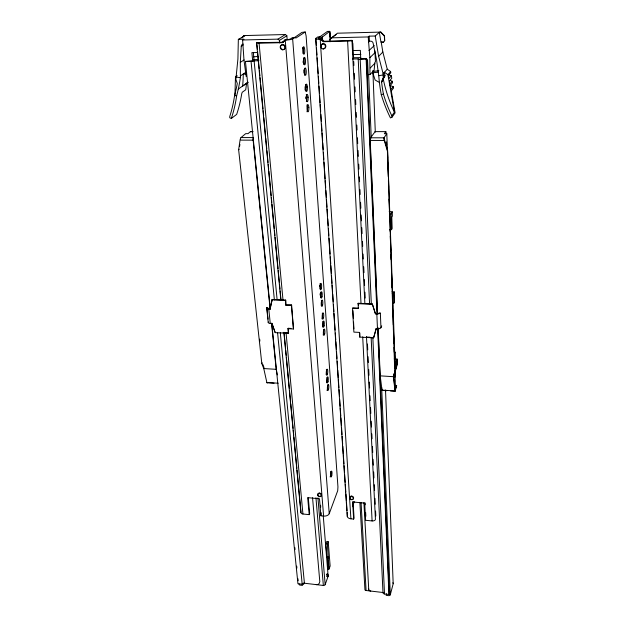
<?xml version="1.0" encoding="UTF-8"?>
<svg xmlns="http://www.w3.org/2000/svg" width="627" height="627" viewBox="0 0 627 627"><rect width="100%" height="100%" fill="white"/><g stroke="black" fill="none" stroke-linecap="round" stroke-linejoin="round"><path stroke-width="0.94" d="M243.252 44.141A2.477 2.194 66.3 0 0 241.262 46.202L240.306 62.316L240.392 77.677A160.057 146.812 -80.8 0 1 238.291 89.042A159.767 146.561 -80.8 0 1 236.638 95.892A141.365 116.575 60.8 0 1 231.324 118.479L229.733 117.735L229.772 116.45A139.069 114.678 60.8 0 0 234.569 95.594A157.283 144.288 -80.8 0 0 237.194 84.01A3.503 3.292 -74 0 0 237.265 83.438L235.862 79.363L237.915 59.016L238.346 39.36L244.922 35.747L243.707 35.778L241.959 37.981M394.704 381.255L394.704 380.73M234.921 95.414L235.478 76.886L236.896 75.695M367.555 59.612L368.174 74.37L369.985 74.621L369.852 57.7L368.613 42.009L369.53 41.186M375.22 36.013L378.622 56.312L383.152 73.798L383.262 77.92L381.569 81.596A3.699 3.401 -61.3 0 0 381.592 82.192A185.694 169.619 -43 0 0 383.442 94.175A152.259 144.249 -52.6 0 0 391.828 115.807L392.063 117.139L390.449 117.931A154.791 146.632 -52.6 0 1 381.255 94.528A188.688 172.347 -43 0 1 380.064 87.443A189.072 172.684 -43 0 1 378.755 75.695L376.553 59.808L373.12 43.208A2.524 2.375 79.5 0 0 370.69 41.178L369.397 41.21L369.193 36.154L375.22 36.013L379.335 32.33L380.855 32.095L384.508 35.739L384.68 40.692L383.512 42.166L380.973 42.221L379.335 32.33M369.985 74.621L374.123 70.271L374.899 62.347L375.463 61.767L374.899 50.826M267.337 382.956A1.771 0.533 -86.1 0 1 266.851 382.462L263.779 368.629L261.812 363.636L238.636 149.712L240.07 140.127L253.128 140.158A2.085 0.651 89 0 1 253.551 137.595L241.011 137.579A2.077 0.674 88.8 0 0 240.901 137.705L240.807 137.838A2.108 0.533 -76.4 0 0 240.172 139.578M239.6 146.365L239.89 144.437M386.232 133.136L385.848 131.576L384.327 133.716L386.82 133.716L383.983 137.815A2.155 0.392 -89.2 0 0 383.92 137.94L383.896 138.081A2.187 0.533 76.2 0 0 384.077 139.892M326.973 575.884L326.996 574.026M268.035 319.119L266.851 307.551A2.916 1.207 -5.5 0 0 268.779 308.907L270.072 308.97L272.212 299.463L285.661 300.059L285.841 305.224L291.633 305.075L286.1 304.824M270.072 308.97L272.212 299.463M395.073 391.444L393.403 376.756L395.026 370.988M393.403 376.756L393.74 375.777M386.569 593.753L386.146 595.352L388.528 595.634A1.528 1.066 -0.9 0 0 390.307 594.764L393.184 583.713L385.511 389.978M371.137 337.436L382.972 592.523A1.897 1.317 -1.3 0 0 384.5 593.973L388.944 594.506L389.234 593.385L378.01 328.524M393.646 374.005L393.74 376.827L395.049 376.913L394.908 372.603L396.562 366.732M358.479 308.123L352.75 307.865L352.546 308.265L353.879 332.114L359.537 332.412L359.788 337.114L373.614 337.843L376.114 328.775L377.658 328.423A2.014 0.886 -2.5 0 0 379.17 328.227M376.302 328.352L373.614 337.843M327.506 574.363C326.369 580.508 329.841 572.772 326.659 574.269M347.162 512.557L347.358 515.48A4.679 2.9 -3.4 0 0 350.908 518.819L353.659 519.093L354.059 517.933L353.056 501.757M394.72 387.196L395.355 385.378L396.648 385.464L395.065 389.994L393.685 375.988M352.68 506.161L354.279 501.631M299.118 583.956A1.497 1.011 -7.2 0 0 300.161 585.14L302.449 585.406L303.335 583.094L323.352 585.461A1.497 1.019 -5.6 0 0 325.162 584.615L328.133 576.189L323.242 515.653M328.219 541.728L327.388 543.97L328.227 557.646A2.006 1.325 -5.2 0 1 327.482 558.438L328.383 569.653A1.999 1.332 -5.2 0 0 329.12 568.869L330.139 566.001L328.219 541.728L326.683 541.563L325.852 543.805L326.91 556.909L326.534 557.654M395.049 376.913L395.214 371.748L394.908 372.603M351.684 499.703L351.865 499.194M351.488 496.608L351.669 496.098M383.92 137.94L387.549 149.955L395.261 368.982L395.903 367.21L395.723 361.685L396.092 360.682L396.272 366.199L397.001 364.193L397.079 359.059L394.25 358.895M297.033 470.172L300.984 512.047A2.782 1.701 -6 0 0 302.935 514.015L309.205 514.642L307.685 497.65L319.496 498.778L320.899 515.817L323.61 516.084A4.648 2.861 -4.9 0 0 329.23 513.678L337.702 490.729L337.945 486.92L306.125 35.943L305.2 31.985L301.932 32.385L293.985 37.902M320.899 515.817L321.196 512.784M319.621 496.655L319.825 496.145M319.362 493.574L319.574 493.073M309.205 514.642L309.675 513.505L308.249 497.47M392.51 302.99L393.983 303.053L394.555 301.681L394.234 291.884L392.024 291.79M376.114 328.775L377.47 328.838A2.97 1.309 -2.5 0 0 380.95 327.678L381.718 325.883M393.983 303.053L393.654 293.232L394.234 291.884M380.95 327.678L380.346 312.834A2.994 1.278 -2.6 0 1 376.835 313.97L375.471 313.908L372.297 303.899L358.229 303.272L358.283 308.531L352.546 308.265M359.788 337.114L359.788 332.929M375.471 313.908L372.297 303.899M390.018 229.639L391.554 229.678L392.157 228.479L391.789 217.24L392.377 216.111L392.236 211.801L389.171 211.738M391.554 229.678L391.036 214.073L392.236 211.801M271.805 323.07L275.19 332.623L288.428 333.329L287.997 328.705L293.467 328.987L291.633 305.075M288.428 333.329L288.255 328.289L290.983 328.43M263.779 368.629L264.108 367.681M287.997 328.705L288.255 328.289M261.812 363.636L262.243 362.861M275.19 332.623L272.134 323.9M397.079 359.059L397.267 364.796L394.759 371.803L387.549 149.955M285.841 305.224L285.661 300.059M392.063 117.139L395.104 112.907L391.405 91.566L391.483 90.664L393.49 88.156L393.239 86.691L390.112 85.468M391.828 115.807L394.446 112.178L387.901 74.676L384.461 72.27L383.113 73.774L387.259 69.205L382.854 52.041L381.192 42.009L383.512 42.166M377.548 313.335L370.236 140.424A2.147 0.423 -89.3 0 1 370.565 137.791L375.126 131.631L385.793 131.631M242.908 37.048L244.075 35.574L285.418 34.524L286.86 35.763L287.127 39.093L282.213 42.228M393.239 86.691L390.966 89.512L390.268 85.491L392.549 82.717L392.298 81.275L389.947 80.35M392.298 81.275L390.018 84.034L389.477 80.954L391.773 78.226L391.358 75.828L388.215 74.597M391.358 75.828L389.053 78.532L388.513 75.436L390.825 72.763L390.613 71.556L387.259 69.205M285.426 39.689L283.247 42.236L256.757 42.652A3.582 0.58 -4.4 0 0 259.084 43.216L282.581 42.667L284.768 40.112L285.912 39.673A3.597 0.58 -4.1 0 0 290.348 38.96L292.582 37.518L294.87 37.463L295.936 38.059L305.2 31.985M387.901 74.676L390.613 71.556M381.592 82.192L383.465 80.037A3.002 2.884 73.7 0 1 384.218 77.317A2.39 2.289 74.2 0 0 384.868 75.695L384.461 72.27M381.569 81.596L383.403 79.496M382.564 79.214L384.218 77.317M383.34 76.933L384.829 75.24M383.348 77.317L384.868 75.585M379.343 82.419L375.118 80.005L372.806 72.803L374.233 71.298L378.841 70.741M370.267 67.975L374.844 63.296M330.037 41.782L329.88 39.188L337.428 33.2L380.855 32.095M378.622 56.312L382.854 52.041M382.07 390.582L380.197 375.855L378.167 327.984M369.852 57.7L375.118 52.574M352.46 58.993L358.213 58.891A2.547 0.47 -3.4 0 0 360.196 59.314L366.576 58.781L377.383 313.868M384.68 40.692L384.288 35.943L380.636 32.298M368.966 50.56L374.264 45.591M369.193 36.154L368.292 36.938L368.504 42.009L369.421 41.194M238.636 149.712L239.161 149.25M253.128 131.623L250.4 131.623L248.026 133.637L245.706 133.637L241.011 137.579M316.306 45.175L315.859 38.341A6.051 0.988 -3.8 0 0 320.232 39.258L323.32 41.711L347.617 41.147A3.66 0.611 -3.6 0 0 351.982 40.418L352.86 43.631L353.589 58.624M323.211 48.961L323.65 48.632M231.324 118.479L236.669 114.396A139.186 115.235 61.3 0 0 241.74 93.627L242.273 92.224L245.698 89.794A137.642 114.271 61.6 0 0 246.513 83.336M329.88 39.188L336.127 34.524M322.897 43.929L323.336 43.608M323.32 41.711L323.9 41.28L352.06 40.347M320.718 39.25L321.306 38.819L323.9 41.28M330.711 38.263L329.708 31.35L322.435 36.954L321.196 37.448L320.225 36.836L317.905 36.891L315.859 38.341M320.225 36.836L318.195 38.286A3.629 0.588 -3.8 0 0 320.82 38.835L321.306 38.819M318.884 37.502L327.466 31.405L329.708 31.35M238.291 89.042L247.257 82.835M245.58 84.002L247.72 82.56M248.3 82.215L242.61 86.04A139.233 115.266 61.2 0 0 243.284 74.002L245.925 74.245M282.738 49.831L283.239 49.502M240.423 75.891L245.51 72.536M235.478 76.886L237.03 75.875M284.768 40.112L285.246 40.097A5.996 0.964 -4.1 0 0 292.652 38.905L294.87 37.463M282.33 44.854L282.832 44.533M282.581 42.667L283.247 42.236M270.323 308.939L245.455 61.446L252.007 60.89L254.037 59.636L258.724 59.549M279.689 42.949L279.477 40.394L286.86 35.763M240.306 62.316L244.091 59.965M246.152 76.431L243.981 60.082L242.61 39.987L277.996 39.133L285.418 34.524M241.262 46.202L243.002 45.199M242.61 39.987L243.981 39.227L238.346 39.36M253.551 56.845L257.807 56.454M378.755 75.695L383.262 74.942M381.255 94.528L383.442 94.175M366.779 59.056L365.517 59.15M372.806 72.803L378.371 72.136M331.213 37.839L368.292 36.938M257.556 52.527L251.889 52.644L252.72 61.258M352.789 50.536L360.353 50.379L360.744 59.04M353.119 54.565L360.909 54.408M353.236 57.747L360.744 57.606M245.455 61.446L251.043 61.336A2.477 0.447 -4.5 0 0 254.115 60.835L258.975 60.741M366.576 58.781L360.368 58.86M306.086 87.035L307.387 87.02M306.83 97.263L308.123 97.248M307.559 107.389L308.852 107.382M370.565 137.791L383.983 137.815M370.236 140.424L384.226 140.464L387.235 150.441M389.492 214.042L391.036 214.073M392.181 293.17L393.654 293.232M271.946 299.855L285.403 300.451M358.025 303.68L372.109 304.307M270.347 308.578L269.054 308.515A1.975 0.823 -5.5 0 1 267.745 307.591M375.659 313.5L377.023 313.563A2.03 0.87 -2.6 0 0 379.406 312.787M268.332 322.012A2.892 1.238 -5.6 0 0 270.253 323.407L271.53 323.477M283.161 332.623L288.679 332.913M366.403 337.028L370.102 337.224M394.963 359.569L396.86 359.679M263.74 368.551L276.186 369.334L277.361 374.907M380.197 375.855L393.427 376.686M266.851 382.462L278.176 383.215M381.78 390.08L394.806 390.942M267.478 382.783L274.07 383.222M382.164 390.394L386.804 390.699M390.519 390.95L395.159 391.256L396.648 385.464M366.481 336.644L375.432 519.469A2.829 1.763 -2.3 0 1 372.101 520.943L365.627 520.292L364.679 503.105L352.593 501.945L353.659 519.093M325.852 543.805L327.388 543.97M326.91 556.909L328.43 557.082M326.832 576.425L327.678 576.526M359.882 502.376L364.914 589.302A1.513 1.042 -2.6 0 0 366.09 590.509L383.708 592.593M280.3 332.757L304.424 583.243A1.857 1.262 -7 0 1 302.183 584.223L297.935 583.721L271.789 323.556M236.12 77.066L240.392 77.677M234.569 95.594L236.638 95.892M277.996 39.133L279.477 40.394M262.87 364.514L263.802 366.889M259.68 339.16L259.892 341.096M266.726 307.935L268.207 322.403M253.128 140.158L270.127 309.127M271.593 323.697L276.186 369.334M268.779 308.907L270.253 323.407M294.847 547.614L295.043 549.558M296.696 566.103L296.892 568.046M297.966 578.752L298.162 580.704M251.043 61.336L274.375 299.902M277.612 333.008L302.183 584.223M253.339 52.762L254.076 60.388M254.115 60.835L277.11 299.62M256.937 44.603L257.399 49.47M257.579 51.422L259.233 68.946M259.413 70.898L259.876 75.765M260.056 77.709L260.518 82.584M260.699 84.527L262.995 108.879M263.175 110.822L263.638 115.689M263.818 117.641L265.566 136.145M265.746 138.089L266.757 148.803M266.937 150.754L268.042 162.44M268.223 164.384L268.685 169.251M268.865 171.202L270.519 188.735M270.699 190.679L271.162 195.546M271.342 197.497L271.805 202.364M271.985 204.316L274.281 228.659M274.461 230.611L274.924 235.478M275.104 237.421L278.043 268.583M278.223 270.535L279.328 282.221M279.509 284.172L279.971 289.039M280.151 290.983L280.974 299.753M284.102 332.859L285.567 348.44M285.747 350.391L286.21 355.258M286.39 357.21L289.329 388.372M289.509 390.315L290.614 402.001M290.795 403.953L293.091 428.296M293.271 430.247L293.734 435.114M293.914 437.066L296.853 468.228M256.584 42.848L280.849 300.129M283.882 332.294L300.889 512.588M259.084 43.216L282.996 299.941M286.053 332.772L302.935 514.015M291.383 305.474L293.467 328.987M312.552 497.752L319.809 581.684L319.245 583.243A2.477 1.685 -6.1 0 1 316.243 584.638M315.953 497.705L323.352 585.461M317.944 497.822L325.162 584.615M285.246 40.097L323.61 516.084M320.577 505.213L320.734 507.11M328.227 557.646L329.12 568.869M292.652 38.905L329.23 513.678M316.502 48.099L316.948 54.925M317.144 57.856L317.591 64.683M317.724 66.634L318.171 73.469M318.367 76.392L318.822 83.226M319.01 86.15L319.464 92.984M319.652 95.907L320.107 102.742M320.232 104.693L320.687 111.52M320.883 114.451L321.33 121.277M321.526 124.209L321.972 131.035M322.106 132.987L322.623 140.793M322.748 142.744L323.195 149.579M323.391 152.502L323.845 159.336M324.034 162.26L324.488 169.094M324.614 171.046L325.131 178.852M325.256 180.803L325.711 187.63M325.907 190.561L326.353 197.387M326.487 199.339L326.996 207.145M327.129 209.097L327.576 215.923M327.772 218.854L328.227 225.681M328.415 228.612L328.869 235.438M329.057 238.37L329.512 245.196M329.637 247.148L330.092 253.982M330.288 256.905L330.735 263.74M330.868 265.691L331.377 273.497M331.511 275.449L332.02 283.255M332.153 285.207L332.6 292.033M332.733 293.985L333.25 301.791M333.439 304.722L333.893 311.548M334.019 313.5L334.536 321.306M334.661 323.258L335.116 330.092M335.312 333.015L335.758 339.85M335.892 341.801L336.401 349.607M336.534 351.559L336.981 358.385M337.177 361.317L337.624 368.143M337.757 370.095L338.274 377.901M338.4 379.852L338.917 387.658M339.042 389.61L339.497 396.436M339.685 399.368L340.14 406.194M340.265 408.146L340.782 415.952M340.916 417.903L341.425 425.709M341.558 427.661L342.005 434.495M342.138 436.447L342.655 444.253M342.781 446.205L343.298 454.011M343.424 455.962L343.941 463.768M344.066 465.72L344.521 472.546M344.646 474.498L345.163 482.304M345.297 484.256L345.806 492.062M345.939 494.013L346.386 500.848M346.519 502.799L347.029 510.605M315.679 38.662L347.264 516.389M320.232 39.258L350.908 518.819M322.435 36.954L322.686 40.865M321.502 37.228L321.682 40.159M329.81 31.663L330.272 39.477M329.59 31.436L329.935 37.299M361.066 502.548L366.09 590.509M363.919 502.611L368.739 589.615M352.915 310.726L353.338 318.351M353.55 322.16L353.918 328.838M365.118 502.909L365.22 504.821M365.643 512.447L365.847 516.264M358.229 303.272L358.33 305.216M347.617 41.147L361.003 303.397M362.704 336.832L372.101 520.943M353.73 61.556L353.918 65.467M354.302 73.281L354.584 79.151M354.968 86.965L355.203 91.848M355.58 99.669L355.822 104.552M356.199 112.374L356.434 117.257M356.818 125.079L357.053 129.961M357.437 137.783L357.719 143.646M358.048 150.488L358.338 156.35M358.715 164.164L358.957 169.055M359.334 176.869L359.569 181.759M359.953 189.573L360.188 194.464M360.572 202.278L360.854 208.14M361.183 214.983L361.473 220.845M361.803 227.687L362.092 233.55M362.469 241.371L362.704 246.254M363.088 254.076L363.323 258.959M363.707 266.781L363.989 272.643M364.318 279.485L364.608 285.348M364.938 292.182L365.22 298.052M367.453 343.98L367.743 349.842M368.073 356.685L368.355 362.547M368.692 369.389L368.974 375.252M369.311 382.094L369.593 387.956M369.969 395.77L370.212 400.661M370.541 407.503L370.823 413.365M371.208 421.179L371.49 427.042M371.827 433.884L372.062 438.775M372.438 446.589L372.728 452.451M373.057 459.293L373.347 465.156M373.676 471.998L373.958 477.86M374.295 484.702L374.578 490.565M374.962 498.387L375.244 504.249M375.573 511.083L375.816 515.974M351.982 40.418L364.859 303.405M360.196 59.314L371.349 304.651M372.853 337.882L384.5 593.973M358.213 58.891L369.593 304.205M366.137 59.197L376.976 313.641M377.603 328.321L388.944 594.506M376.835 313.97L377.47 328.838M368.598 74.37L371.247 137.948M381.655 387.384L390.307 594.764M372.861 70.49L375.283 131.67M386.82 133.716L387.651 158.106M387.815 162.981L388.278 176.634M388.411 180.537L388.638 187.363M389.038 199.072L389.469 211.754M390.065 229.31L390.127 231.261M390.292 236.136L390.793 250.769M390.927 254.672L391.091 259.547M391.554 273.207L392.047 287.84M392.541 302.465L392.674 306.368M392.808 310.271L393.301 324.904M393.435 328.807L393.936 343.439M394.07 347.334L394.234 352.217M394.861 370.745L395.355 385.378M386.538 141.945L386.64 144.876M321.494 44.689A2.532 2.336 72.2 0 1 324.418 43.851A2.532 2.336 72.2 0 1 325.774 46.845A2.532 2.336 72.2 0 1 323.281 48.608M321.306 46.947A2.532 2.336 72.2 0 1 321.33 45.026M349.921 497.227A1.912 1.497 21.3 0 1 352.782 496.498A1.912 1.497 21.3 0 1 352.695 499.1M350.156 498.191A1.912 1.497 21.3 0 1 349.913 497.47M375.126 131.631A2.108 0.4 -89.4 0 1 375.479 132.038M394.665 358.487A3.621 0.603 -86.7 0 0 395.245 358.268L395.034 351.888A3.621 0.603 -86.7 0 0 394.657 353.463M370.737 591.073A2.508 1.732 -2.3 0 1 368.778 589.074M394.446 112.178A150.261 142.164 -53 0 1 383.465 80.037M392.784 582.82A1.505 1.027 -0.8 0 1 393.184 583.713M330.766 471.363A2.955 0.666 -85 0 1 330.844 474.474A2.955 0.666 -85 0 1 330.084 476.881M327.6 385.119A3.041 0.721 -86.2 0 1 327.623 388.152A3.041 0.721 -86.2 0 1 326.941 390.331M326.988 377.266A3.057 0.729 -86.3 0 1 327.106 380.385A3.057 0.729 -86.3 0 1 326.393 382.783M326.346 369.405A3.064 0.729 -86.4 0 1 326.181 374.585M302.935 47.378A3.801 0.972 88.4 0 1 303.131 53.514M306.987 104.874A3.637 0.933 89.3 0 1 307.598 108.518A3.637 0.933 89.3 0 1 306.916 111.755M306.242 94.708A3.66 0.94 89.1 0 1 306.862 98.11A3.66 0.94 89.1 0 1 306.321 101.464M305.639 84.708A3.691 0.948 89 0 1 305.71 90.993M305.796 96.942A5.173 1.34 89.1 0 1 305.851 98.549M321.353 300.435A3.19 0.792 -87.5 0 1 321.29 305.545M305.051 86.73A5.212 1.348 88.9 0 1 305.028 89.92M320.758 292.127A3.206 0.799 -87.6 0 1 320.695 297.269M320.044 283.529A3.221 0.799 -87.7 0 1 320.083 288.922M322.866 321.322A3.151 0.768 -87.1 0 1 323.14 324.151A3.151 0.768 -87.1 0 1 322.584 326.918M323.454 329.363A3.135 0.768 -87 0 1 323.72 332.169A3.135 0.768 -87 0 1 323.164 334.936M322.278 313.202A3.166 0.776 -87.3 0 1 322.56 316.063A3.166 0.776 -87.3 0 1 321.988 318.829M319.496 285.324A4.546 1.136 -87.8 0 1 319.48 286.735M320.107 293.671A4.522 1.129 -87.6 0 1 320.091 295.066M303.703 58.013A3.77 0.964 88.5 0 1 303.774 64.416M303.162 60.991A5.322 1.372 88.5 0 1 303.147 62.629M303.805 69.848A5.282 1.364 88.7 0 1 303.915 73.093M280.896 45.936A2.516 2.273 68.6 0 1 283.898 44.776A2.516 2.273 68.6 0 1 285.183 48.099A2.516 2.273 68.6 0 1 282.174 49.251M281.296 48.514A2.516 2.273 68.6 0 1 280.912 47.832M304.463 68.539A3.738 0.956 88.7 0 1 304.957 72.081A3.738 0.956 88.7 0 1 304.408 75.146M318.132 495.158A1.889 1.473 23.3 0 1 318.759 493.159A1.889 1.473 23.3 0 1 321.275 494.068A1.889 1.473 23.3 0 1 320.64 496.059M318.728 495.753A1.889 1.473 23.3 0 1 318.5 495.573M327.662 575.218A1.481 0.995 -5.3 0 1 328.133 576.189M250.4 131.623A2.038 0.643 88.8 0 1 250.972 132.015M320.805 45.591A2.532 2.343 72.1 0 0 323.579 48.922A2.532 2.343 72.1 0 0 324.786 44.823A2.532 2.343 72.1 0 0 320.805 45.591M350.078 498.849A1.912 1.497 21.3 0 0 353.283 499.021A1.912 1.497 21.3 0 0 351.394 496.6A1.912 1.497 21.3 0 0 350.078 498.849M331.754 475.587A2.955 0.658 -85 0 0 331.573 471.112A2.955 0.658 -85 0 0 330.617 475.478A2.955 0.658 -85 0 0 331.754 475.587M328.564 389.234A3.041 0.713 -86.2 0 0 328.368 384.414A3.041 0.713 -86.2 0 0 327.365 388.646A3.041 0.713 -86.2 0 0 328.564 389.234M328.023 381.702A3.057 0.721 -86.3 0 0 327.827 376.843A3.057 0.721 -86.3 0 0 326.816 381.067A3.057 0.721 -86.3 0 0 328.023 381.702M327.474 374.1A3.064 0.729 -86.4 0 0 327.278 369.201A3.064 0.729 -86.4 0 0 326.259 373.418A3.064 0.729 -86.4 0 0 327.474 374.1M307.159 106.159A3.637 0.933 89.3 0 0 307.92 111.841A3.637 0.933 89.3 0 0 308.774 106.645A3.637 0.933 89.3 0 0 307.159 106.159M306.423 95.955A3.668 0.94 89.1 0 0 307.191 101.707A3.668 0.94 89.1 0 0 308.045 96.503A3.668 0.94 89.1 0 0 306.423 95.955M305.678 85.648A3.691 0.94 89 0 0 306.446 91.471A3.691 0.94 89 0 0 307.316 86.267A3.691 0.94 89 0 0 305.678 85.648M322.615 304.973A3.19 0.784 -87.5 0 0 322.192 300.074A3.19 0.784 -87.5 0 0 321.267 304.73A3.19 0.784 -87.5 0 0 322.615 304.973M322.027 296.696A3.206 0.792 -87.6 0 0 321.596 291.759A3.206 0.792 -87.6 0 0 320.663 296.406A3.206 0.792 -87.6 0 0 322.027 296.696M321.424 288.349A3.221 0.799 -87.7 0 0 320.993 283.365A3.221 0.799 -87.7 0 0 320.052 288.012A3.221 0.799 -87.7 0 0 321.424 288.349M324.112 325.781A3.151 0.768 -87.1 0 0 323.697 321.008A3.151 0.768 -87.1 0 0 322.787 325.664A3.151 0.768 -87.1 0 0 324.112 325.781M324.692 333.799A3.135 0.76 -87 0 0 324.277 329.065A3.135 0.76 -87 0 0 323.375 333.729A3.135 0.76 -87 0 0 324.692 333.799M323.532 317.693A3.166 0.776 -87.3 0 0 323.117 312.873A3.166 0.776 -87.3 0 0 322.2 317.528A3.166 0.776 -87.3 0 0 323.532 317.693M302.959 48.138A3.801 0.972 88.4 0 0 303.758 54.228A3.801 0.972 88.4 0 0 304.644 49.016A3.801 0.972 88.4 0 0 302.959 48.138M280.238 46.876A2.516 2.281 68.5 0 0 283.443 49.698A2.516 2.281 68.5 0 0 283.929 45.465A2.516 2.281 68.5 0 0 280.238 46.876M303.734 58.828A3.77 0.964 88.5 0 0 304.526 64.84A3.77 0.964 88.5 0 0 305.404 59.628A3.77 0.964 88.5 0 0 303.734 58.828M304.503 69.401A3.738 0.956 88.7 0 0 305.286 75.342A3.738 0.956 88.7 0 0 306.156 70.13A3.738 0.956 88.7 0 0 304.503 69.401M318.022 495.808A1.889 1.473 23.4 0 0 321.181 495.973A1.889 1.473 23.4 0 0 319.268 493.567A1.889 1.473 23.4 0 0 318.022 495.808"/></g></svg>
